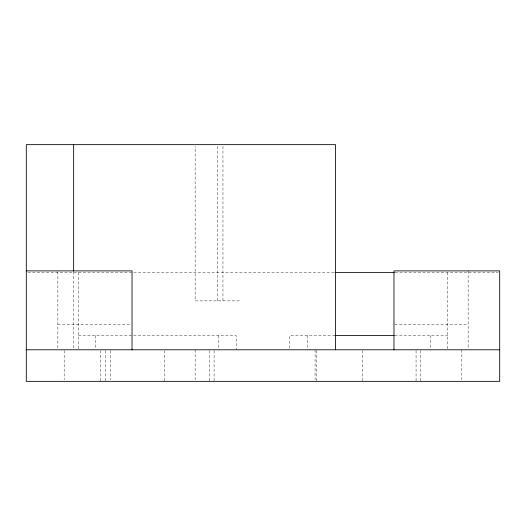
<?xml version="1.0" encoding="UTF-8"?>
<svg xmlns="http://www.w3.org/2000/svg" width="526" height="526" viewBox="0 0 526 526"><rect width="100%" height="100%" fill="white"/><g stroke="black" fill="none" stroke-linecap="round" stroke-linejoin="round"><path stroke-width="0.39" stroke-dasharray="2.63 1.97" d="M27.931 272.468L334.391 272.468M395.111 272.468L498.069 272.468M239.33 300.872L195.146 300.872L195.146 146.287M57.86 324.542L131.211 324.542M394.789 324.542L468.14 324.542M78.374 335.588L236.174 335.588L236.174 349.79M335.029 335.588L289.826 335.588L289.826 349.79M394.809 335.588L447.626 335.588M468.14 270.89L468.14 348.159M461.828 349.79L461.828 379.733M447.626 272.468L447.626 349.79M430.268 335.588L430.268 349.79M420.8 350.599L420.8 381.35M416.066 350.599L416.066 381.35M362.414 350.599L362.414 381.35M316.652 350.599L316.652 381.35M315.074 349.79L315.074 379.733M307.184 335.588L307.184 349.79M222.958 146.287L222.958 300.872M218.816 335.588L218.816 349.79M217.238 146.287L217.238 300.872M214.082 350.599L214.082 381.35M209.348 350.599L209.348 381.35M195.146 349.79L195.146 379.733M164.375 350.599L164.375 381.35M110.723 350.599L110.723 379.733M105.2 350.599L105.2 381.35M100.466 350.599L100.466 381.35M95.732 335.588L95.732 348.212M78.374 272.468L78.374 349.79M73.64 271.712L73.64 348.146M64.172 350.599L64.172 379.733M57.86 271.705L57.86 349.79"/><path stroke-width="0.79" d="M26.3 270.89L132.026 270.89L132.026 349.79M335.207 272.468L394.29 272.468M335.029 335.588L394.204 335.588M26.3 349.79L499.7 349.79M393.974 349.79L393.974 270.89L499.7 270.89L499.7 381.35L26.3 381.35L26.3 144.65L335.588 144.65L335.588 349.79M73.64 144.65L73.64 271.015"/></g></svg>
